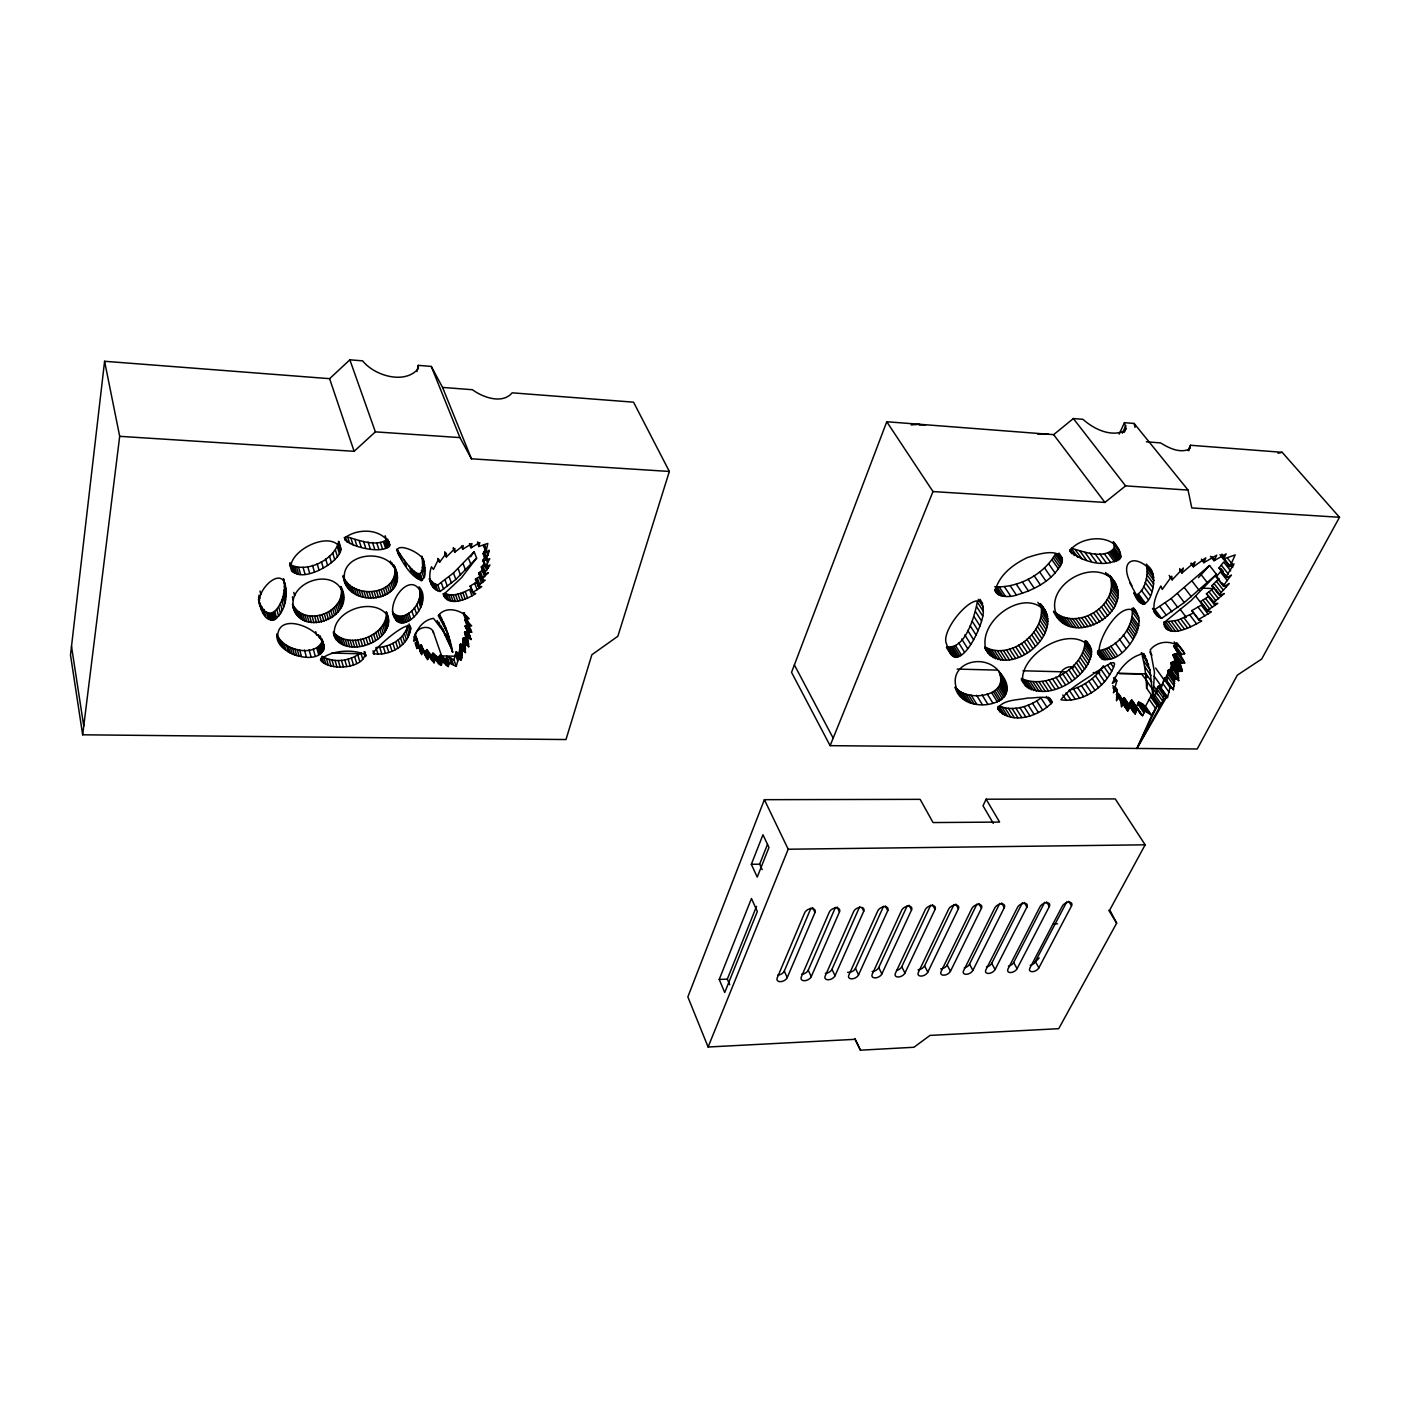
<?xml version="1.0" encoding="UTF-8"?>
<svg xmlns="http://www.w3.org/2000/svg" width="1410" height="1410" viewBox="0 0 1410 1410"><rect width="100%" height="100%" fill="white"/><g stroke="black" fill="none" stroke-linecap="round" stroke-linejoin="round"><path stroke-width="1.5" d="M983.299 611.305C983.616 579.51 938.796 629.353 946.586 644.053C956.632 682.017 984.074 625.247 983.299 611.305L977.289 602.017C974.61 616.1 965.268 650.169 946.692 646.626L952.455 656.002M260.18 606.37C253.289 591.654 284.009 562.167 285.842 588.975C289.156 612.381 266.79 638.36 258.876 601.101M365.913 655.051C353.646 648.582 330.046 650.133 320.423 659.968C329.164 671.953 367.182 668.393 364.89 651.737M1054.786 612.134C1077.363 631.257 1119.91 605.066 1109.97 576.197C1141.994 608.838 1070.736 651.878 1053.482 611.147M340.832 549.407C333.271 530.23 294.972 547.062 291.147 564.3C291.077 588.869 339.845 564.511 340.832 549.407L338.435 541.44M386.164 611.887C400.793 640.739 340.726 663.229 333.342 631.962C348.517 650.327 387.292 636.157 386.428 612.169M1230.049 566.344L1235.178 554.888L1223.528 559.03L1226.189 553.866L1213.992 560.739L1216.759 555.188L1203.84 562.696L1201.514 559.752M415.122 633.989L419.352 646.062L416.937 648.494L416.778 638.906L413.641 641.197C415.298 630.764 422.383 619.959 433.54 618.373L443.022 630.975L450.231 646.044L445.525 633.918L447.816 640.44M431.777 585.397L429.486 578.911L433.505 583.194L437.787 585.009L453.474 572.989L474.148 551.698L476.615 558.113L455.853 579.439L440.114 591.495C429.098 589.151 428.217 575.527 431.442 566.802L433.469 569.411L438.404 559.435L439.638 562.167L446.353 553.213L446.371 557.003L454.919 548.525L454.707 552.315L463.203 545.564L462.691 549.23L471.98 543.59L470.993 547.785L479.805 542.603L478.818 546.498L487.842 543.396L485.868 552.279L489.182 550.217L489.147 551.574L485.498 559.981L489.781 558.695L485.269 566.75L489.922 565.04C488.495 568.318 479.946 577.078 488.336 572.689L481.074 579.598L485.181 580.197L477.867 585.608L481.779 586.683L472.579 592.482L470.164 586.049L477.021 581.925M465.441 652.601C460.753 644.758 462.85 627.803 468.702 646.767C464.331 640.616 465.282 649.428 465.441 652.601C460.277 646.697 463.361 657.836 460.77 660.303L458.532 658.311L456.241 666.384L449.208 662.982L446.917 656.461L453.932 659.862L456.241 666.384M1027.344 687.745L1021.386 678.474C1046.29 689.984 1084.449 668.622 1085.171 640.651L1091.463 649.763C1092.82 677.576 1039.945 708.049 1022.585 680.766C1020.258 652.707 1074.861 621.457 1091.463 649.763M399.894 556.809L397.655 550.323C405.851 563.63 426.736 592.059 421.872 556.174C432.905 592.676 412.355 581.413 399.894 556.809C387.468 537.756 424.833 552.367 424.181 562.643M340.832 586.454C358.351 617.65 297.475 639.911 292.487 604.044C303.908 628.243 346.878 612.539 340.973 586.754M1114.975 686.564L1117.072 689.596L1113.371 692.768L1116.738 681.224L1114.676 677.329M258.435 599.673C269.733 633.425 289.596 595.566 283.428 578.717L285.261 585.379M1188.806 450.812L1190.498 445.26L1282.166 452.31L1339.5 517.276L1261.686 659.034L1237.328 675.143L1197.213 748.992L830.12 745.661L791.539 672.376L886.767 421.749L1053.658 434.65L1073.362 418.541L1082.915 419.299C1093.525 428.834 1110.498 437.276 1124.528 430.949L1126.008 428.552L1124.44 422.683L1134.151 423.458L1188.066 490.081L1191.785 507.935L1339.5 517.276M1180.54 665.414L1180.276 663.387L1184.717 662.964L1178.143 654.011L1173.719 654.434L1172.909 655.015L1180.54 665.414L1182.32 671.248L1175.781 662.277L1170.811 662.682L1172.256 671.671L1170.282 669.803L1168.009 670.473L1166.969 681.012M1170.793 669.997L1178.76 680.642L1177.332 671.654L1170.811 662.682M393.795 564.899C413.623 600.977 347.142 611.535 343.176 576.267C352.148 600.166 398.907 595.39 394.712 567.208M999.849 672.588C1028.983 705.582 962.378 718.042 955.152 687.075C967.436 703.361 1011.252 696.117 998.474 670.825M389.918 544.612C382.057 528.292 358.316 527.939 345.062 537.615C344.357 547.133 394.254 557.461 388.825 541.37M1103.942 659.88L1097.632 650.768C1116.685 648.618 1134.415 627.838 1132.124 608.292L1138.681 617.298C1143.034 634.588 1113.177 673.381 1097.949 654.029M1142.84 604.009L1136.231 595.02C1145.026 591.284 1148.709 574.875 1146.418 565.339C1163.109 571.667 1147.141 626.586 1133.869 592.94M276.677 634.007C282.529 650.362 314.835 658.135 322.291 641.092C331.315 668.763 275.761 657.36 276.942 635.469M435.285 659.439L434.051 662.806L431.812 656.249C433.399 647.208 435.584 665.238 441.4 665.167C436.836 655.456 439.286 652.178 446.018 660.021L448.292 666.56L442.44 661.308L440.167 654.786M410.698 628.842C412.143 615.835 374.619 647.913 373.104 653.57C389.001 656.478 408.459 646.044 410.698 628.842L409.059 623.925M441.4 665.167L442.44 661.308M395.681 619.907L393.513 613.35C406.732 624.101 424.815 600.519 419.14 587.071C434.527 603.268 400.493 640.228 392.791 612.68M991.318 656.496L985.414 647.19C1010.406 660.655 1046.467 632.438 1040.862 604.978C1067.987 633.707 1006.863 681.735 985.907 649.323C977.236 619.536 1028.524 584.322 1047.084 614.161M418.276 365.366L418.329 368.556C404.97 384.965 374.337 375.73 362.67 360.854L349.856 359.814L329.605 378.673L104.587 361.277L70.5 654.998L82.661 734.804L565.992 739.545L591.865 654.751L617.862 636.262L669.345 471.451L633.548 402.167L512.165 392.826C502.436 404.458 482.854 397.497 472.456 389.724L442.564 387.415L431.266 366.424L418.276 365.366L416.919 371.553M82.661 734.804L119.691 436.325L104.587 361.277M1062.294 561.497C1061.201 546.163 1035.909 554.8 1027.026 557.69C1014.724 563.683 1002.492 572.407 996.976 585.379C990.983 597.505 1009.331 597.981 1016.398 595.02C1034.429 589.926 1054.68 579.616 1062.294 561.497L1056.918 553.918M1178.055 644.793L1173.596 646.009L1180.188 654.963L1184.647 653.729C1178.601 640.246 1159.39 638.413 1150.278 649.834L1154.473 672.253L1152.992 697.263L1146.63 688.239L1147.158 683.938M1159.884 686.441L1166.969 696.328L1136.901 748.463L1151.776 715.381L1145.484 706.339L1150.63 696.681L1151.318 695.747L1152.887 698.496L1154.05 696.91L1157.716 686.705L1159.461 686.212L1161.082 688.556L1164.343 678.21L1173.42 690.001L1174.495 679.461L1168.009 670.473M343 593.346C333.817 565.04 284.15 583.105 294.32 610.706M1117.072 689.596L1116.473 700.77L1119.787 696.276L1115.61 690.23M446.018 660.021L446.917 656.461M448.292 666.56L449.208 662.982M460.77 660.303L458.444 653.799C461.035 651.314 457.95 640.193 463.097 646.097M1203.84 562.696L1205.832 557.831L1193.389 566.785L1195.116 561.779L1181.933 573.006L1183.36 568.018L1172.151 579.845L1171.781 576.249L1162.245 589.433L1160.888 585.996C1155.865 595.038 1147.828 613.015 1161.523 618.408L1184.277 602.528L1216.477 574.363L1209.533 565.516L1171.076 598.598L1154.896 609.455L1152.499 608.433L1159.126 617.404M291.606 570.927L289.737 564.3C306.605 573.694 334.364 559.929 338.805 541.493L340.85 548.049M1159.461 686.212L1167.498 697.562L1170 687.587L1163.55 678.598M1151.318 695.747L1157.68 704.771L1151.776 715.381L1145.008 711.081L1142.629 715.698L1141.43 714.817L1131.595 699.959L1129.005 704.929L1124.122 697.615L1121.479 701.951M1123.506 698.197L1135.262 713.989L1136.777 710.041L1138.399 709.477M1151.089 695.941L1159.249 707.52L1157.68 704.771L1136.901 748.463L1162.756 701.228L1164.114 695.712L1157.716 686.705M427.618 659.58L425.397 653.024L426.913 649.569L429.151 656.126L427.618 659.58L421.185 644.722L419.44 648.177L418.488 646.414M421.185 644.722L423.405 651.261L421.643 654.734L416.849 641.585M453.932 659.862L456.223 651.79L458.444 653.799M1051.842 702.744C1050.45 693.79 1034.341 698.69 1027.925 697.968C1018.249 700.276 1003.25 699.113 997.61 708.666C1010.882 725.956 1039.17 716.104 1051.842 702.744L1048.247 697.21M1216.477 574.363L1191.309 600.378L1164.114 622.533C1167.533 640.545 1192.366 626.181 1201.655 621.017L1198.57 619.501L1211.366 611.852L1207.277 610.477L1217.799 603.339L1214.468 603.832L1213.305 602.581L1224.321 593.504C1212.653 599.25 1227.229 586.93 1229.132 583.44C1217.958 591.477 1228.251 579.016 1231.423 575.086L1227.211 577.448L1225.995 576.796L1234.05 563.894L1229.432 566.714L1222.699 556.879M378.003 654.117L375.924 647.507C389.706 647.454 404.388 639.241 407.913 625.229L410.116 631.786M1077.769 557.285L1071.265 548.208C1083.779 551.768 1104.77 560.123 1114.341 547.785L1113.547 543.766L1120.227 552.755L1121.02 556.774C1108.93 569.481 1080.853 562.079 1069.943 550.64C1080.06 536.346 1113.054 532.61 1120.227 552.755M1113.512 667.353C1119.046 655.262 1099.906 670.402 1096.733 671.495C1084.766 680.448 1069.697 687.428 1060.972 699.801C1082.563 702.832 1105.211 687.463 1113.512 667.353L1110.357 662.823M986.119 799.206L999.602 822.083L933.05 822.559L920.131 799.347L764.379 799.682L687.851 996.888L708.102 1047.013L855.006 1039.329L860.417 1050.186L913.944 1047.26L930.001 1035.416L1058.716 1028.683L1116.649 923.162L1109.793 909.908L1145.149 844.819L1115.239 798.924L986.119 799.206L983.017 805.78L993.327 823.387M751.336 864.312L762.969 834.738L768.979 847.498L757.223 877.108L751.336 864.312L759.637 864.189L762.175 869.67M759.637 864.189L767.445 844.502M719.223 979.457L751.46 898.505L757.346 911.512L724.722 992.517L719.223 979.457L727.313 979.139L756.518 906.401M708.102 1047.013L788.19 849.225L764.379 799.682M830.12 745.661L932.997 491.561L886.767 421.749M1145.484 706.339L1138.716 702.039L1136.372 706.639L1134.274 704.806M777.65 975.138A5.587 3.437 -24.2 0 0 784.295 971.085L811.032 907.969M1123.982 705.582L1127.718 711.028L1130.379 706.692L1133.605 712.543M814.98 912.481A5.746 3.613 -25.2 0 0 811.561 908.534A5.746 3.613 -25.2 0 0 804.687 912.746L777.174 977.994A5.605 3.419 -24.2 0 0 780.576 981.66A5.605 3.419 -24.2 0 0 787.238 977.606L814.98 912.481L812.636 907.617M349.715 543.59L347.635 537.051C359.568 540.418 376.946 547.45 387.662 539.025L389.865 545.511M801.62 974.222A5.552 3.402 -24.6 0 0 808.247 970.203L835.46 907.37M839.479 911.865A5.728 3.578 -25.7 0 0 836.148 907.917A5.728 3.578 -25.7 0 0 829.291 912.111L801.268 977.059A5.569 3.384 -24.6 0 0 804.599 980.708A5.569 3.384 -24.6 0 0 811.243 976.672L839.479 911.865L837.099 907.018M1003.074 596.13L996.94 586.895C1019.835 587.106 1043.876 574.134 1055.332 554.201L1061.765 563.295M825.361 973.323A5.534 3.366 -25 0 0 831.971 969.305L859.659 906.771M863.731 911.23A5.693 3.543 -26.1 0 0 860.488 907.317A5.693 3.543 -26.1 0 0 853.667 911.494L825.15 976.125A5.552 3.349 -25 0 0 828.393 979.774A5.552 3.349 -25 0 0 835.02 975.738L863.731 911.23L862.127 908.022M847.657 972.336A5.499 3.331 -25.4 0 0 855.465 968.423L883.577 906.242M887.754 910.631A5.675 3.49 -26.5 0 0 884.581 906.718A5.675 3.49 -26.5 0 0 877.778 910.878L848.785 975.209A5.517 3.331 -25.4 0 0 851.94 978.84A5.517 3.331 -25.4 0 0 858.567 974.839L887.754 910.631L885.304 905.837M1119.17 434.139L1124.44 422.683M1122.36 433.205L1125.885 425.538M1124.228 432.376L1126.008 428.552M872.138 971.525A5.481 3.296 -25.8 0 0 878.712 967.56L907.282 905.661M911.53 910.014A5.64 3.454 -26.9 0 0 908.445 906.136A5.64 3.454 -26.9 0 0 901.642 910.278L872.191 974.31A5.499 3.296 -25.8 0 0 875.275 977.906A5.499 3.296 -25.8 0 0 881.867 973.922L911.53 910.014L909.027 905.255M896.496 970.485A5.446 3.261 -26.1 0 0 901.748 966.696L930.759 905.097M935.059 909.415A5.622 3.419 -27.2 0 0 932.063 905.555A5.622 3.419 -27.2 0 0 925.277 909.661L895.368 973.411A5.464 3.261 -26.1 0 0 898.382 976.989A5.464 3.261 -26.1 0 0 904.956 973.041L935.059 909.415L932.539 904.674M918.033 969.78A5.428 3.225 -26.5 0 0 924.555 965.85L953.988 904.515M958.377 908.815A5.605 3.384 -27.6 0 0 955.434 904.973A5.605 3.384 -27.6 0 0 948.683 909.062L918.315 972.512A5.446 3.225 -26.5 0 0 921.259 976.09A5.446 3.225 -26.5 0 0 927.815 972.142L958.377 908.815L955.804 904.11M1188.101 450.178L1190.498 445.26M940.646 968.917A5.411 3.19 -26.8 0 0 947.15 965.004L977.007 903.951M981.448 908.234A5.569 3.349 -28 0 0 978.593 904.409A5.569 3.349 -28 0 0 971.86 908.481L941.052 971.631A5.428 3.19 -26.8 0 0 943.924 975.191A5.428 3.19 -26.8 0 0 950.463 971.261L981.448 908.234L978.84 903.546M964.299 967.894A5.393 3.155 -27.2 0 0 969.534 964.158L999.796 903.387M1004.29 907.652A5.552 3.313 -28.3 0 0 1001.505 903.845A5.552 3.313 -28.3 0 0 994.808 907.899L963.559 970.75A5.393 3.155 -27.2 0 0 966.361 974.31A5.393 3.155 -27.2 0 0 972.882 970.397L1004.29 907.652L1001.646 902.982M986.471 967.048A5.358 3.137 -27.5 0 0 991.688 963.33L1022.356 902.841M1026.921 907.071A5.534 3.278 -28.6 0 0 1024.206 903.281A5.534 3.278 -28.6 0 0 1017.527 907.317L985.854 969.886A5.376 3.12 -27.5 0 0 988.586 973.429A5.376 3.12 -27.5 0 0 995.09 969.534L1026.921 907.071L1024.242 902.435M485.498 559.981L483.013 553.584L485.534 549.089M1008.432 966.203A5.34 3.102 -27.8 0 0 1013.649 962.501L1044.704 902.294M1175.429 658.893L1161.294 686.194L1154.138 676.183M1049.322 906.507A5.499 3.243 -28.9 0 0 1046.678 902.717A5.499 3.243 -28.9 0 0 1040.016 906.736L1007.956 969.04A5.358 3.102 -27.8 0 0 1010.617 972.547A5.358 3.102 -27.8 0 0 1017.086 968.688L1049.322 906.507L1046.608 901.889M1030.199 965.374A5.323 3.067 -28.1 0 0 1034.746 962.642L1066.841 901.748M1071.512 905.925A5.481 3.208 -29.2 0 0 1068.939 902.171A5.481 3.208 -29.2 0 0 1062.294 906.172L1029.829 968.194A5.34 3.067 -28.1 0 0 1032.42 971.684A5.34 3.067 -28.1 0 0 1038.888 967.842L1071.512 905.925L1068.762 901.342M1151.776 715.381L1157.68 704.771M1127.718 711.028L1125.092 704.894L1117.548 694.072L1118.324 693.403L1124.581 702.48L1121.532 706.939L1119.787 696.276M486.75 570.222L482.766 560.352L485.216 556.545M1075.284 699.289L1069.185 690.107C1083.215 686.952 1095.746 677.928 1103.36 665.749L1109.652 674.844M470.587 556.879L474.148 551.698M476.615 558.113L461.405 577.836L443.41 594.667C449.385 607.622 467.062 598.986 475.681 593.663L472.579 592.482M1164.114 695.712L1166.969 696.328L1161.382 704.33L1155.002 695.324M1225.995 576.796L1219.015 567.966L1223.651 562.044L1230.666 570.856M1190.392 447.534L1189.035 449.296C1179.5 453.368 1168.749 447.975 1160.606 442.916L1146.33 441.806M1217.746 577.272L1216.143 576.866L1220.408 571.861L1227.387 580.691M483.771 573.376L481.303 566.961L484.264 563.824M1209.533 565.516L1198.482 577.624M1219.209 594.985L1211.913 585.573L1219.157 578.523M1034.746 962.642L1039.152 957.919M119.691 436.325L354.121 451.306L375.377 431.865L459.942 437.594L471.451 458.814L669.345 471.451M1215.684 603.956L1206.449 593.716L1214.468 587.635M481.074 579.598L478.625 573.165L482.238 570.327L484.705 576.743M932.997 491.561L1104.929 502.436L1125.585 485.886L1188.066 490.081M470.482 629.036L471.68 632.262L469.195 631.733L464.93 620.136L466.04 619.413M464.489 612.68L463.255 613.191L465.635 619.66L471.645 625.864L467.309 626.622L471.68 632.262M323.718 662.912L321.815 656.232C333.817 663.299 350.103 661.343 360.748 652.618L362.775 659.245M1207.683 610.424L1200.474 601.594L1208.264 596.677L1215.12 605.542M1004.925 715.328L999.108 706.022C1013.138 711.75 1029.318 706.692 1040.985 698.02L1046.96 707.256M478.184 586.102L475.417 579.175L479.153 576.884L481.621 583.317M1116.773 680.36L1112.314 683.356C1118.412 670.085 1128.652 656.584 1143.774 653.553L1149.926 669.838L1152.992 697.263M1199.452 620.294L1191.803 610.601L1201.249 605.172L1208.07 614.055M1170.335 631.01L1163.708 622.057L1177.773 620.241L1193.212 613.103M468.702 646.767L468.226 641.744L464.577 632.103L467.767 632.314L470.975 639.541L469.177 634.059M470.147 638.818L466.939 638.589L468.226 641.744M470.358 637.302L465.053 626.075L469.301 625.793M467.415 632.561L469.195 631.733M1174.495 679.461L1176.786 678.774L1178.76 680.642M416.302 639.946L417.149 639.505L417.642 642.678M1177.332 671.654L1182.32 671.248M1170 687.587L1172.274 687.727M447.146 599.761L444.802 593.275C452.874 597.346 462.18 593.028 469.583 589.433L471.998 595.884M447.939 639.523L452.663 652.266L447.605 632.878L438.263 615.535C446.353 605.225 461.863 610.23 469.213 618.743L465.635 619.66L467.873 626.181M482.766 560.352L484.282 560.669M1277.954 453.28L1282.166 452.31M911.142 424.921L919.725 424.287M919.267 425.062L925.594 424.762M1219.015 567.966L1227.211 577.448M1053.358 923.92L1057.535 923.797M483.013 553.584L484.229 554.077M788.19 849.225L1145.149 844.819M1119.611 673.645L1145.096 673.892L1147.652 677.47M1037.548 434.016L1048.529 434.245M331.738 653.041L360.308 653.782M441.577 655.879L456.963 656.284M957.179 669.08L996.676 670.102M1022.99 670.79L1064.691 671.865M1093.208 672.605L1099.8 672.782M1117.337 673.222L1141.483 673.857L1146.841 680.818M1201.426 588.058L1211.684 588.534M481.303 566.961L482.854 567.631M1213.446 586.437L1212.3 586.137M475.417 579.175L477.109 580.268M470.164 586.049L473.566 593.081M1116.544 585.221C1099.042 552.984 1040.65 585.132 1057.659 617.263M478.625 573.165L479.946 574.134M433.046 652.9L439.144 658.629M464.93 620.136L466.252 621.264M395.452 569.781C384.807 546.252 336.902 554.377 345.203 582.859M324.194 647.754C323.013 627.732 275.003 609.543 277.84 638.836M429.151 656.126L434.051 662.806M426.913 649.569L431.812 656.249M1138.681 617.298C1126.502 589.433 1092.574 642.466 1100.047 657.078M1227.634 558.342L1233.486 565.692M1221.888 554.165L1224.233 557.109M1230.348 564.511L1232.692 567.454M1223.88 558.36L1229.732 565.692M1221.289 555.381L1223.633 558.325M1220.003 554.624L1223.528 559.03M1222.382 557.69L1229.397 566.503M1221.307 565.198L1228.304 574.011M1212.688 557.355L1215.015 560.299M1211.666 556.597L1213.992 559.541M1220.919 568.406L1223.245 571.35M1210.485 556.333L1213.992 560.739M1219.685 568.635L1226.665 577.465M1223.774 584.41L1226.101 587.353M1222.382 583.158L1224.708 586.102M1217.059 577.448L1224.003 586.278M1216.143 576.866L1223.457 586.172M1201.496 559.083L1203.823 562.026M1216.53 581.431L1223.457 590.261M1214.151 583.67L1221.078 592.5M1215.737 589.38L1221.36 596.465M1211.913 585.573L1219.72 595.249M1200.509 573.87L1207.401 582.718M1191.027 563.048L1193.336 565.992M1211.701 589.979L1218.575 598.827M1191.097 563.824L1193.389 566.785M1209.04 591.936L1215.913 600.783M1073.362 418.541L1125.585 485.886M1206.449 593.716L1214.468 603.832M1205.638 598.58L1212.494 607.446M1192.19 581.29L1199.046 590.173M1179.588 568.618L1181.88 571.579M1179.659 570.045L1181.933 573.006M1203.047 600.219L1209.868 609.102M1152.199 687.78L1157.575 694.725M1200.474 601.594L1207.806 611.535M1195.627 595.972L1203.435 606.159M1184.541 587.864L1191.344 596.747M1198.077 607.076L1204.863 615.959M465.053 626.075L467.133 629.001M1169.154 575.421L1171.428 578.382M1169.895 576.866L1172.151 579.845M422.877 649.041L425.397 653.024M1191.803 610.601L1198.835 619.907M1177.526 593.61L1184.277 602.528M1053.658 434.65L1104.929 502.436M1189.864 615.024L1196.596 623.943M955.345 687.851L960.844 696.47M1146.365 564.035L1153.151 574.275M1180.135 609.208L1186.356 617.474M1171.076 598.598L1177.808 607.516M1147.106 568.353L1153.838 577.307M1183.995 617.844L1190.692 626.763M1147.317 571.614L1154.032 580.55M1180.91 619.113L1187.59 628.049M1147.053 575.051L1153.768 584.004M1165.189 602.863L1171.869 611.817M1177.773 620.241L1184.453 629.16M1146.33 578.682L1153.028 587.635M1174.689 621.158L1181.351 630.094M1145.149 582.453L1151.829 591.424M1172.909 655.015L1175.781 662.277M1113.547 541.881L1116.896 546.375M1113.265 541.81L1118.835 549.301M1171.675 621.845L1178.319 630.781M1159.795 606.476L1166.458 615.43M1143.51 586.366L1150.172 595.337M1114.341 547.785L1121.02 556.774M1168.802 622.251L1175.446 631.204M1113.935 548.984L1120.597 557.972M1113.248 550.041L1119.91 559.03M1166.123 622.339L1172.75 631.292M1112.279 550.957L1118.923 559.946M1141.395 590.367L1148.04 599.338M1154.896 609.455L1161.523 618.408M1111.062 551.733L1117.707 560.722M1163.814 624.348L1168.22 630.323M1153.609 611.429L1157.24 616.047M1177.227 643.189L1182.743 650.644M1109.599 552.367L1116.244 561.374M1164.29 626.181L1166.493 629.177M1176.645 643.101L1184.647 653.729M1176.046 643.172L1178.249 646.168M1174.16 641.902L1176.363 644.881M1138.857 594.456L1145.466 603.445M1107.96 552.896L1114.587 561.903M1129.745 582.753L1139.368 600.448M1138.293 595.055L1144.92 604.044M1175.217 645.339L1181.809 654.293M1137.676 595.337L1144.285 604.326M1136.971 595.32L1143.598 604.308M1174.248 645.657L1180.84 654.61M1134.169 592.993L1141.184 602.669M1173.596 646.009L1184.717 662.964M1104.118 553.584L1110.745 562.59M1175.764 653.799L1182.338 662.753M1174.459 654.064L1181.016 663.017M1173.719 654.434L1180.276 663.387M1099.73 553.83L1106.321 562.854M1174.847 658.153L1181.386 667.106M1175.446 660.091L1181.985 669.045M1174.407 661.59L1180.928 670.543M1094.936 553.672L1101.527 562.696M1173.138 661.625L1179.677 670.578M1109.899 575.421L1115.38 582.929M1133.94 608.309L1136.125 611.305M1109.917 575.774L1112.102 578.787M1133.287 607.922L1137.659 613.932M1107.837 573.993L1110.04 577.007M1171.974 662.083L1178.496 671.054M1110.833 578.593L1117.407 587.617M1105.581 572.478L1107.766 575.491M1111.397 581.079L1117.954 590.103M1171.516 664.498L1178.037 673.469M1089.93 553.161L1096.504 562.185M1111.662 583.652L1118.218 592.676M1132.565 612.24L1139.104 621.264M1172.098 666.454L1178.601 675.425M1172.397 668.781L1178.901 677.752M1111.626 586.26L1118.183 595.284M1132.265 616.628L1138.804 625.652M1170.282 669.803L1176.786 678.774M1084.889 552.315L1091.428 561.356M1111.309 588.904L1117.848 597.946M1169.665 669.785L1176.169 678.756M1131.825 618.955L1138.346 627.961M1168.925 669.997L1175.411 678.968M1110.71 591.565L1117.249 600.607M1131.172 621.316L1137.676 630.323M1168.255 672.359L1174.741 681.33M1079.972 551.169L1086.511 560.228M1168.308 674.544L1174.777 683.515M1109.829 594.227L1116.35 603.268M1130.274 623.713L1136.777 632.737M1149.784 652.143L1151.935 655.157M1167.938 677.329L1174.407 686.3M1075.372 549.794L1081.893 558.853M1108.683 596.853L1115.187 605.912M1129.128 626.128L1135.632 635.152M1164.96 678.139L1172.344 688.503M1164.343 678.21L1170.793 687.199M1107.255 599.444L1113.741 608.486M1127.982 628.296L1134.468 637.32M1155.601 668.058L1163.955 679.708M1070.014 549.477L1074.349 555.522M1069.608 550.605L1071.776 553.636M1143.404 653.676L1145.572 656.69M1126.608 630.499L1133.076 639.523M1105.563 601.964L1112.032 611.024M1141.818 652.9L1147.194 660.426M1162.721 683.339L1169.154 692.345M1141.236 652.865L1148.657 664.797M1103.589 604.414L1110.058 613.473M1142.206 655.773L1143.492 660.814L1149.926 669.838M1123.294 634.888L1129.727 643.929M1158.967 686.159L1165.383 695.148M1143.492 660.814L1144.585 666.542L1151.018 675.566M1158.386 686.3L1164.801 695.306M1101.386 606.758L1107.837 615.817M1157.187 689.296L1163.585 698.303M1144.585 666.542L1145.484 673.011L1151.882 682.035M1098.901 608.979L1105.334 618.056M1153.997 686.423L1157.821 691.799M1058.963 553.072L1062.4 558.096M1119.417 639.1L1125.832 648.142M1058.205 553.689L1062.505 559.752M1156.359 692.222L1162.756 701.228M1145.484 673.011L1146.171 680.237L1152.552 689.261M1096.24 611.024L1102.655 620.1M1154.05 696.91L1160.412 705.934M1054.521 556.069L1060.955 565.163M1115.204 642.942L1121.584 652.019M1093.455 612.821L1099.853 621.916M1053.429 557.972L1059.844 567.084M1150.63 696.681L1156.976 705.687M1052.089 559.929L1058.505 569.041M1090.582 614.39L1096.98 623.484M1149.168 699.325L1155.495 708.349M1110.833 646.238L1117.214 655.315M1002.21 676.307C987.811 648.547 941.704 663.317 959.029 694.055M1087.656 615.712L1094.037 624.806M1108.665 647.631L1115.028 656.707M1048.705 563.894L1055.085 573.006M1084.678 616.787L1091.04 625.881M1106.55 648.812L1112.895 657.888M1142.876 703.978L1149.185 713.002M1104.488 649.746L1110.816 658.84M1081.664 617.615L1088.009 626.727M1141.095 702.92L1147.405 711.962M1102.514 650.433L1108.842 659.527M1138.716 702.039L1145.008 711.081M1044.475 567.877L1050.838 577.025M1138.17 702.656L1144.462 711.697M1078.65 618.197L1084.977 627.309M1137.588 703.749L1143.88 712.79M1100.681 650.838L1106.991 659.933M1098.989 650.944L1105.299 660.039M1075.636 618.532L1081.964 627.662M1107.537 665.115L1111.732 671.178M1131.595 699.959L1142.629 715.698M1141.43 714.817L1132.124 700.417M1097.473 651.896L1102.726 659.492M1135.526 706.621L1140.549 713.865M1097.473 652.812L1101.686 658.893M1130.52 700.981L1136.777 710.041M1114.64 678.192L1116.738 681.224M1072.675 618.637L1079.003 627.767M1113.53 677.769L1115.627 680.783M1129.763 702.18L1136.037 711.239M1039.54 571.826L1045.867 580.973M1086.44 641.021L1089.842 645.745M1086.616 641.568L1090.811 647.648M1129.287 703.502L1135.543 712.561M1069.785 618.479L1076.077 627.609M1124.122 697.615L1135.262 713.989M1085.471 642.907L1091.745 652.037M1122.871 699.043L1129.11 708.12M1066.947 618.056L1073.239 627.203M1085.4 645.269L1091.692 654.381M1112.807 685.63L1115.944 690.177M1100.981 669.257L1107.255 678.369M1122.201 700.259L1128.441 709.336M1112.948 687.816L1115.028 690.847M1064.233 617.404L1070.507 626.534M1084.995 647.683L1091.269 656.813M1124.581 706.146L1126.66 709.177M1116.315 694.513L1118.394 697.545M1118.87 698.162L1123.03 704.225M1034.023 575.615L1040.316 584.78M1061.624 616.47L1067.899 625.617M1084.272 650.151L1090.547 659.281M1059.157 615.289L1065.431 624.436M1098.319 672.57L1104.576 681.682M1056.883 613.843L1063.158 622.991M1083.233 652.654L1089.489 661.784M1055.826 613.65L1061.043 621.281M1053.975 611.728L1059.192 619.36M1081.911 655.174L1088.15 664.304M1095.411 675.69L1101.633 684.802M1028.066 579.21L1034.323 588.375M1080.307 657.695L1086.546 666.824M1092.239 678.58L1098.443 687.692M1041.902 605.472L1045.021 610.072M1040.457 603.709L1046.202 612.028M1078.438 660.18L1084.66 669.309M1039.804 603.674L1041.884 606.741M1037.848 602.352L1039.928 605.401M1041.479 607.287L1047.701 616.452M1041.796 609.719L1048.035 618.902M1022.32 581.96L1028.542 591.142M1076.341 662.612L1082.528 671.759M1088.855 681.224L1095.041 690.354M1041.831 612.292L1048.053 621.475M1041.567 614.971L1047.789 624.154M1073.979 665.009L1080.166 674.156M1041.003 617.756L1047.207 626.939M1085.259 683.603L1091.428 692.733M1016.275 584.181L1022.479 593.381M1040.122 620.629L1046.308 629.812M1071.424 667.318L1077.592 676.465M1081.488 685.701L1087.639 694.848M1038.923 623.555L1045.092 632.737M1068.657 669.538L1074.808 678.703M1010.23 585.82L1016.398 595.02M1037.425 626.463L1043.576 635.663M1077.54 687.498L1083.673 696.646M1065.696 671.636L1071.829 680.801M1035.68 629.283L1041.831 638.483M1073.433 688.979L1079.549 698.144M1062.558 673.627L1068.692 682.792M1004.466 586.789L1010.617 596.025M1033.724 631.997L1039.857 641.197M1059.263 675.443L1065.378 684.643M1031.574 634.571L1037.689 643.788M999.249 587.053L1005.383 596.289M387.239 615.183C372.099 595.02 326.908 612.98 335.298 638.607M1151.988 571.508C1134.962 552.226 1117.548 560.228 1131.966 585.749M1029.23 637.003L1035.328 646.221M1055.826 677.117L1061.924 686.317M1066.048 692.715L1070.913 700.065M994.896 586.542L1001.012 595.778M995.16 589.045L999.232 595.214M994.737 589.785L997.786 594.421M994.649 590.314L996.694 593.381M1026.744 639.294L1032.825 648.512M1052.336 678.562L1058.417 687.763M1062.787 694.936L1066.436 700.453M1024.101 641.409L1030.181 650.644M1048.899 679.779L1054.944 688.979M1021.351 643.365L1027.414 652.601M1045.515 680.73L1051.56 689.931M1180.188 654.963L1183.765 660.691M1018.514 645.128L1024.559 654.363M1042.237 681.435L1048.264 690.653M1039.064 681.894L1045.074 691.111M1049.727 698.091L1052.124 701.792M1015.588 646.679L1021.615 655.932M1046.379 696.434L1051.173 703.819M1035.997 682.105L1042.008 691.341M1012.609 648.018L1018.619 657.272M980.056 599.321L982.664 603.709M1033.089 682.087L1039.082 691.323M978.311 599.356L983.316 607.093M1009.578 649.129L1015.588 658.399M1030.34 681.823L1036.332 691.076M1027.784 681.347L1033.759 690.583M1006.546 649.992L1012.539 659.263M1025.422 680.607L1031.38 689.86M976.707 606.758L982.699 616.064M1023.272 679.655L1029.247 688.908M1036.738 700.911L1042.695 710.147M1003.497 650.609L1009.472 659.88M1021.316 679.761L1025.705 686.335M975.597 611.746L981.571 621.052M1000.483 650.962L1006.44 660.233M1032.49 703.29L1038.412 712.543M997.505 651.015L1003.462 660.303M974.081 616.681L980.038 625.987M994.649 650.785L1000.589 660.074M1028.225 705.194L1034.147 714.447M992.005 650.274L997.945 659.563M972.213 621.281L978.152 630.587M989.573 649.481L995.513 658.787M987.37 648.459L993.292 657.765M1024.03 706.621L1029.917 715.892M984.656 647.243L989.591 655.015M984.903 648.3L988.093 653.306M970.203 625.793L976.125 635.117M999.655 672.693L1004.378 680.131M1000.025 674.597L1005.912 683.903M1019.906 707.644L1025.793 716.914M1000.836 678.28L1006.722 687.569M1000.941 680.061L1006.828 689.349M1000.836 681.788L1006.722 691.094M967.701 630.429L973.587 639.752M1000.518 683.48L1006.387 692.786M1015.923 708.243L1021.774 717.531M999.954 685.119L1005.806 694.425M999.126 686.688L1004.995 695.994M1012.08 708.472L1017.932 717.76M964.845 634.941L970.714 644.282M998.051 688.203L1003.902 697.509M996.711 689.649L1002.545 698.955M1008.45 708.331L1014.284 717.637M995.072 691.006L1000.906 700.329M1005.048 707.873L1010.864 717.179M961.761 639.118L967.612 648.459M993.504 691.869L999.32 701.193M1001.928 707.097L1007.727 716.403M991.635 692.663L997.452 701.986M958.624 642.731L964.44 652.09M997.804 706.551L1002.457 714.006M998.068 708.701L1000.395 712.438M987.194 693.984L992.992 703.326M955.539 645.568L961.356 654.945M954.077 646.644L959.875 656.002M952.666 647.419L958.465 656.796M982.083 694.883L987.846 704.225M951.362 647.895L957.143 657.272M950.146 648.054L955.927 657.43M949.001 647.877L954.782 657.254M947.837 647.401L953.618 656.778M976.601 695.271L982.347 704.63M1108.718 910.278L1116.649 923.162M946.427 647.401L951.345 654.945M971.067 695.024L976.813 704.383M968.388 694.619L974.116 703.995M965.815 694.037L971.543 703.414M963.4 693.226L969.111 702.603M961.144 692.187L966.855 701.581M959.135 690.918L964.828 700.312M957.39 689.402L963.083 698.796M439.585 614.566L449.226 637.549M1176.046 649.746L1178.143 654.011M1035.398 961.69L1038.888 967.842M1013.649 962.501L1017.086 968.688M991.688 963.33L995.09 969.534M969.534 964.158L972.882 970.397M794.376 664.921L833.169 738.135M947.15 965.004L950.463 971.261M924.555 965.85L927.815 972.142M901.748 966.696L904.956 973.041M878.712 967.56L881.867 973.922M483.401 545.952L486.327 552.068M855.465 968.423L858.567 974.839M464.577 632.103L466.34 640.281M831.971 969.305L835.02 975.738M854.953 1038.571L860.417 1050.186M808.247 970.203L811.243 976.672M784.295 971.085L787.238 977.606M421.396 593.575C411.473 568.582 385.512 602.37 394.412 617.598M1166.969 696.328L1167.498 697.562M727.313 979.139L729.693 984.726M442.564 387.415L471.451 458.814M431.266 366.424L459.942 437.594M484.494 544.542L486.379 549.336M486.15 550.693L488.036 555.487M484.3 551.486L486.802 557.866M485.392 555.522L487.261 560.316M484.864 555.681L487.701 562.942M483.753 554.095L486.256 560.493M423.405 651.261L425.097 655.597M487.049 564.811L488.301 568.018M477.69 541.845L478.942 545.053M477.497 542.779L478.818 546.498M483.718 560.792L486.203 567.19M483.207 560.704L485.692 567.102M482.766 565.516L485.251 571.931M482.308 567.596L484.776 574.011M481.779 567.402L484.264 573.817M470.535 544.242L471.768 547.45M469.477 543.678L470.693 546.868M480.422 571.808L482.89 578.241M469.759 544.577L470.993 547.785M480.969 575.439L483.436 581.872M480.563 575.738L482.414 580.55M479.224 573.694L481.691 580.127M477.32 578.135L479.77 584.568M478.342 583.493L479.559 586.701M468.437 558.025L470.887 564.441M477.62 583.529L479.471 588.358M476.139 579.986L478.589 586.419M461.475 546.023L462.691 549.23M474.729 583.37L477.162 589.803M463.097 563.648L465.512 570.081M470.499 586.348L472.932 592.799M453.28 547.591L454.478 550.816M453.262 548.508L454.707 552.315M458.109 568.635L460.524 575.068M465.194 591.565L467.591 598.016M462.815 592.517L465.212 598.986M453.474 572.989L455.853 579.439M460.383 593.363L462.78 599.832M444.732 551.733L445.912 554.958M444.767 552.702L446.371 557.003M457.933 594.068L460.295 600.537M467.715 620.841L469.512 625.688M465.088 614.302L466.869 619.149M469.636 627.327L470.817 630.57M463.731 612.927L468.42 625.899M467.909 625.247L470.288 631.715M466.851 622.885L468.631 627.75M449.12 576.778L451.5 583.246M455.483 594.579L457.845 601.048M465.899 625.617L470.975 639.541M466.128 627.468L468.49 633.954M466.886 631.733L469.248 638.219M453.086 594.879L455.448 601.347M466.393 631.574L468.754 638.06M465.846 631.557L468.226 638.06M465.247 631.733L467.609 638.219M438.457 558.924L439.638 562.167M437.84 558.413L439.004 561.638M450.777 594.932L453.121 601.418M466.252 637.408L468.613 643.912M445.084 580.021L447.428 586.49M464.754 638.501L467.115 644.987M448.609 594.703L450.953 601.189M464.331 638.184L466.675 644.67M463.855 638.025L466.199 644.529M463.326 638.078L465.688 644.564M446.6 594.174L448.944 600.642M462.744 638.377L465.088 644.881M463.203 642.061L465.564 648.565M441.312 582.753L443.639 589.239M443.85 593.628L445.595 598.492M462.321 645.145L464.665 651.649M443.163 593.557L444.344 596.8M461.511 644.44L463.855 650.944M461.088 644.264L463.414 650.768M460.629 644.211L462.974 650.715M460.171 644.335L462.498 650.838M459.678 644.634L462.004 651.138M437.787 585.009L440.114 591.495M459.889 646.661L462.216 653.165M459.907 648.917L462.233 655.438M435.461 584.234L437.787 590.72M459.501 651.332L461.828 657.853M459.061 652.566L461.387 659.087M433.505 583.194L435.813 589.68M431.865 581.942L434.174 588.428M456.364 651.649L458.532 658.311M430.526 580.497L432.835 586.983M455.994 652.354L458.321 658.875M422.506 558.801L424.798 565.269M429.274 578.629L430.984 583.687M422.771 561.55L425.062 568.018M455.395 654.399L457.704 660.92M443.392 621.828L445.701 628.331M445.296 626.375L450.601 642.343M422.683 564.405L424.974 570.891M441.224 617.404L443.533 623.925M448.292 635.839L451.746 647.26M349.856 359.814L375.377 431.865M439.321 614.778L441.048 619.66M452.663 652.266L449.438 640.739M422.224 567.366L424.516 573.852M443.11 628.895L445.419 635.416M441.295 626.093L443.022 630.975M421.396 570.415L423.67 576.901M438.915 622.198L440.625 627.08M451.059 657.994L453.35 664.515M437.118 620.435L438.263 623.696M420.198 573.517L422.471 580.003M419.863 573.976L422.136 580.462M449.226 657.148L451.517 663.687M419.387 574.187L421.661 580.673M418.788 574.17L421.061 580.656M418.065 573.94L420.339 580.426M446.6 656.937L448.873 663.458M446.353 657.783L448.644 664.304M416.302 572.901L418.558 579.404M414.188 571.209L416.461 577.695M444.732 659.334L447.005 665.873M418.929 587.3L422.242 596.923M443.727 658.576L446.001 665.115M420.162 592.2L422.418 598.704M411.843 568.953L414.099 575.456M442.282 657.025L444.555 663.564M420.18 593.998L422.436 600.501M433.099 631.363L442.722 659.104M441.242 655.65L443.515 662.189M440.731 655.139L443.004 661.678M419.986 595.831L422.242 602.352M409.323 566.256L411.579 572.76M419.598 597.681L421.854 604.203M439.479 655.579L441.735 662.118M419.14 599.338L421.396 605.859M439.109 656.496L441.383 663.035M439.039 657.518L441.295 664.057M404.194 560.017L406.433 566.52M418.488 601.03L420.726 607.534M437.329 657.501L439.585 664.039M435.813 656.055L438.069 662.594M399.559 553.443L401.779 559.929M416.69 604.379L418.929 610.9M432.641 653.341L434.879 659.88M396.739 549.107L398.413 553.989M432.288 653.993L434.544 660.55M432.006 654.945L434.245 661.484M414.381 607.587L416.62 614.125M430.42 654.804L432.658 661.343M429.133 653.2L431.372 659.757M427.97 651.455L430.209 658.012M426.402 650.098L428.64 656.637M426.014 650.926L428.235 657.465M411.667 610.53L413.888 617.069M387.309 539.818L389.512 546.304M385.142 535.747L386.234 538.99M386.71 540.506L388.913 546.992M423.934 651.12L426.155 657.677M394.641 566.855L396.915 573.711M385.846 541.087L388.05 547.573M395.082 569.217L397.285 575.738M393.249 564.635L394.359 567.895M395.205 571.244L397.408 577.748M420.286 645.692L422.506 652.231M384.771 541.563L386.957 548.067M391.927 562.819L393.037 566.08M329.605 378.673L354.121 451.306M395.1 573.253L397.303 579.774M408.706 613.05L410.909 619.589M419.81 646.555L422.031 653.112M390.376 561.092L391.469 564.335M415.298 635.593L416.955 640.51M383.485 541.951L385.67 548.455M394.747 575.245L396.933 581.766M417.889 644.282L421.096 653.094M407.155 614.108L409.358 620.647M414.787 635.963L415.897 639.223M416.232 642.096L417.889 647.014M394.148 577.219L396.333 583.74M413.976 636.474L415.086 639.752M415.298 642.484L416.391 645.762M405.604 614.989L407.807 621.546M415.28 643.577L416.937 648.494M393.302 579.122L395.487 585.661M380.348 542.462L382.533 548.966M404.053 615.712L406.239 622.251M392.209 580.99L394.377 587.512M407.014 628.049L409.2 634.606M402.52 616.223L404.705 622.779M390.852 582.771L393.037 589.292M376.646 542.656L378.814 549.16M401.022 616.523L403.207 623.079M405.816 630.746L408.001 637.302M389.266 584.445L391.434 590.984M399.576 616.593L401.744 623.149M404.317 633.284L406.503 639.858M398.36 616.452L400.528 623.009M387.45 585.996L389.618 592.535M397.215 616.152L399.382 622.709M372.504 542.533L374.672 549.036M396.157 615.694L398.325 622.251M402.555 635.681L404.723 642.237M395.188 615.06L397.356 621.616M385.494 587.353L387.644 593.91M394.306 614.284L396.474 620.841M392.491 611.482L393.584 614.76M400.51 637.884L402.678 644.458M368.098 542.127L370.248 548.649M383.397 588.534L385.547 595.09M398.219 639.911L400.369 646.485M381.193 589.539L383.326 596.095M363.586 541.475L365.701 547.996M386.446 611.993L388.561 618.726M378.885 590.349L381.017 596.906M386.675 614.02L388.808 620.594M395.681 641.744L397.814 648.318M386.64 615.923L388.772 622.48M386.358 617.844L388.49 624.401M376.488 590.966L378.603 597.523M385.829 619.765L387.944 626.34M392.914 643.348L395.047 649.922M359.109 540.629L361.224 547.15M385.053 621.687L387.168 628.261M374.038 591.407L376.153 597.963M384.031 623.59L386.164 630.164M389.918 644.705L392.033 651.297M382.797 625.458L384.912 632.05M354.862 539.572L356.959 546.111M371.535 591.654L373.632 598.21M381.352 627.291L383.467 633.883M386.71 645.815L388.825 652.425M368.997 591.707L371.094 598.281M350.967 538.373L353.064 544.912M379.695 629.054L381.793 635.646M366.459 591.583L368.556 598.14M383.308 646.679L385.406 653.271M377.827 630.746L379.924 637.355M363.921 591.248L366.018 597.822M375.783 632.367L377.862 638.959M345.52 537.263L347.071 542.163M379.713 647.243L381.793 653.852M361.418 590.737L363.498 597.311M344.269 537.404L345.309 540.682M373.544 633.865L375.624 640.475M358.968 590.014L361.031 596.589M356.571 589.098L358.633 595.69M371.13 635.258L373.209 641.867M354.262 587.988L356.307 594.579M368.556 636.527L370.618 643.136M373.015 650.768L374.038 654.081M352.042 586.683L354.086 593.258M338.541 544.26L340.586 550.799M338.065 545.688L340.11 552.244M349.997 585.203L352.042 591.777M365.895 637.637L367.939 644.247M337.378 547.15L339.422 553.707M348.182 583.599L350.209 590.191M346.578 581.889L348.623 588.481M345.221 580.092L347.248 586.683M363.198 638.536L365.243 645.145M335.421 550.129L337.448 556.686M343.123 575.562L346.12 584.798M364.89 652.477L365.913 655.791M360.502 639.259L362.546 645.868M364.062 651.649L365.595 656.619M332.76 553.125L334.769 559.699M357.84 639.77L359.85 646.397M341.379 588.798L343.406 595.39M341.555 590.913L343.564 597.505M341.484 593.099L343.494 599.691M355.197 640.105L357.206 646.732M329.464 556.086L331.473 562.66M341.132 595.32L343.141 601.929M340.55 597.54L342.542 604.15M357.77 654.822L359.779 661.449M352.606 640.263L354.615 646.89M339.722 599.691L341.714 606.3M325.657 558.942L327.631 565.516M338.682 601.735L340.674 608.345M350.085 640.228L352.077 646.855M354.65 656.637L356.642 663.282M337.431 603.691L339.422 610.318M347.653 639.999L349.645 646.644M336.003 605.56L337.995 612.169M351.425 658.082L353.416 664.727M345.309 639.611L347.301 646.256M321.392 561.638L323.366 568.23M334.417 607.287L336.391 613.914M343.088 639.03L345.08 645.674M348.129 659.175L350.103 665.82M332.654 608.909L334.611 615.518M341.026 638.289L343 644.934M339.105 637.355L341.061 644M317.144 563.7L319.101 570.292M330.751 610.371L332.707 617.016M344.798 659.933L346.772 666.577M337.36 636.262L339.317 642.907M335.809 634.993L337.765 641.638M328.724 611.711L330.68 618.338M334.452 633.566L336.408 640.211M333.465 633.548L334.434 636.879M341.484 660.374L343.441 667.018M312.509 565.357L314.448 571.966M326.574 612.892L328.512 619.519M338.224 660.514L340.162 667.177M324.318 613.896L326.256 620.541M321.991 614.725L323.93 621.369M307.732 566.573L309.654 573.183M335.034 660.374L336.972 667.053M319.576 615.377L321.498 622.022M331.985 659.986L333.923 666.666M303.044 567.296L304.948 573.923M317.109 615.835L319.03 622.48M329.094 659.351L331.015 666.031M322.326 640.105L323.771 645.11M321.815 638.73L324.089 646.45M314.606 616.082L316.51 622.726M322.185 642.343L324.089 649.005M320.246 635.91L321.674 640.915M326.415 658.505L328.318 665.185M321.85 643.559L323.771 650.221M318.501 634.659L319.453 637.99M321.286 644.705L323.19 651.385M298.673 567.49L300.559 574.099M323.965 657.465L325.886 664.145M312.068 616.117L313.954 622.762M320.458 645.815L322.361 652.495M315.734 631.698L316.686 635.029M296.682 567.349L298.55 573.976M319.383 646.855L321.269 653.535M309.565 615.923L311.451 622.568M318.219 647.507L320.105 654.187M320.934 658.17L321.885 661.501M294.831 567.084L296.717 573.711M316.792 648.106L318.678 654.786M293.192 566.644L295.078 573.271M307.168 615.518L309.054 622.18M420.691 652.971L419.352 646.062M291.782 566.027L293.65 572.672M304.912 614.901L306.781 621.563M289.931 562.537L292.487 571.896M289.843 564L290.777 567.313M313.284 649.111L315.153 655.791M302.78 614.108L304.648 620.77M300.788 613.121L302.656 619.783M293.756 592.412L294.69 595.743M298.955 611.975L300.824 618.637M309.09 649.763L310.958 656.461M297.281 610.653L299.149 617.333M292.399 596.835L293.315 600.166M295.8 609.208L297.651 615.87M294.496 607.604L296.347 614.266M293.386 605.877L295.219 612.557M292.716 605.436L293.632 608.767M304.454 650.028L306.305 656.725M284.009 582.312L285.842 588.975M284.221 586.084L286.054 592.746M284.062 589.821L285.877 596.483M299.643 649.798L301.476 656.496M283.516 593.31L285.349 599.973M282.846 596.73L284.661 603.409M297.246 649.464L299.061 656.179M281.771 600.237L283.586 606.917M294.884 648.988L296.699 655.703M292.61 648.353L294.426 655.068M280.379 603.674L282.176 610.354M290.442 647.542L292.258 654.258M278.704 606.846L280.502 613.526M288.415 646.555L290.213 653.271M276.853 609.578L278.634 616.276M286.565 645.357L288.363 652.072M284.097 643.559L285.895 650.274M274.88 611.728L276.66 618.426M281.982 641.691L283.762 648.406M273.857 612.539L275.637 619.237M280.202 639.788L281.982 646.503M272.853 613.139L274.615 619.836M278.739 637.866L280.519 644.582M271.83 613.491L273.611 620.188M277.576 635.928L279.339 642.643M277.136 635.698L278.457 640.722M270.826 613.597L272.588 620.294M269.821 613.456L271.584 620.171M268.711 613.086L270.473 619.801M267.548 612.486L269.31 619.202M266.367 611.676L268.111 618.373M259.986 591.054L260.868 594.385M263.97 609.49L265.714 616.205M258.929 595.126L259.81 598.475M261.731 606.67L263.476 613.385M258.664 597.135L259.546 600.484M258.664 599.127L259.528 602.475M259.828 603.357L261.555 610.054M1134.151 423.458L1135.05 427.406M1124.581 702.48L1125.092 704.894M71.505 646.379L83.754 726.097M1146.171 680.237L1146.63 688.239M1060.003 676.201A8.301 5.376 -32.6 0 1 1064.779 668.534A8.301 5.376 -32.6 0 1 1073.644 667.741M415.227 634.571A9.447 7.191 -17.7 0 1 424.921 627.415A9.447 7.191 -17.7 0 1 433.557 633.178"/></g></svg>
